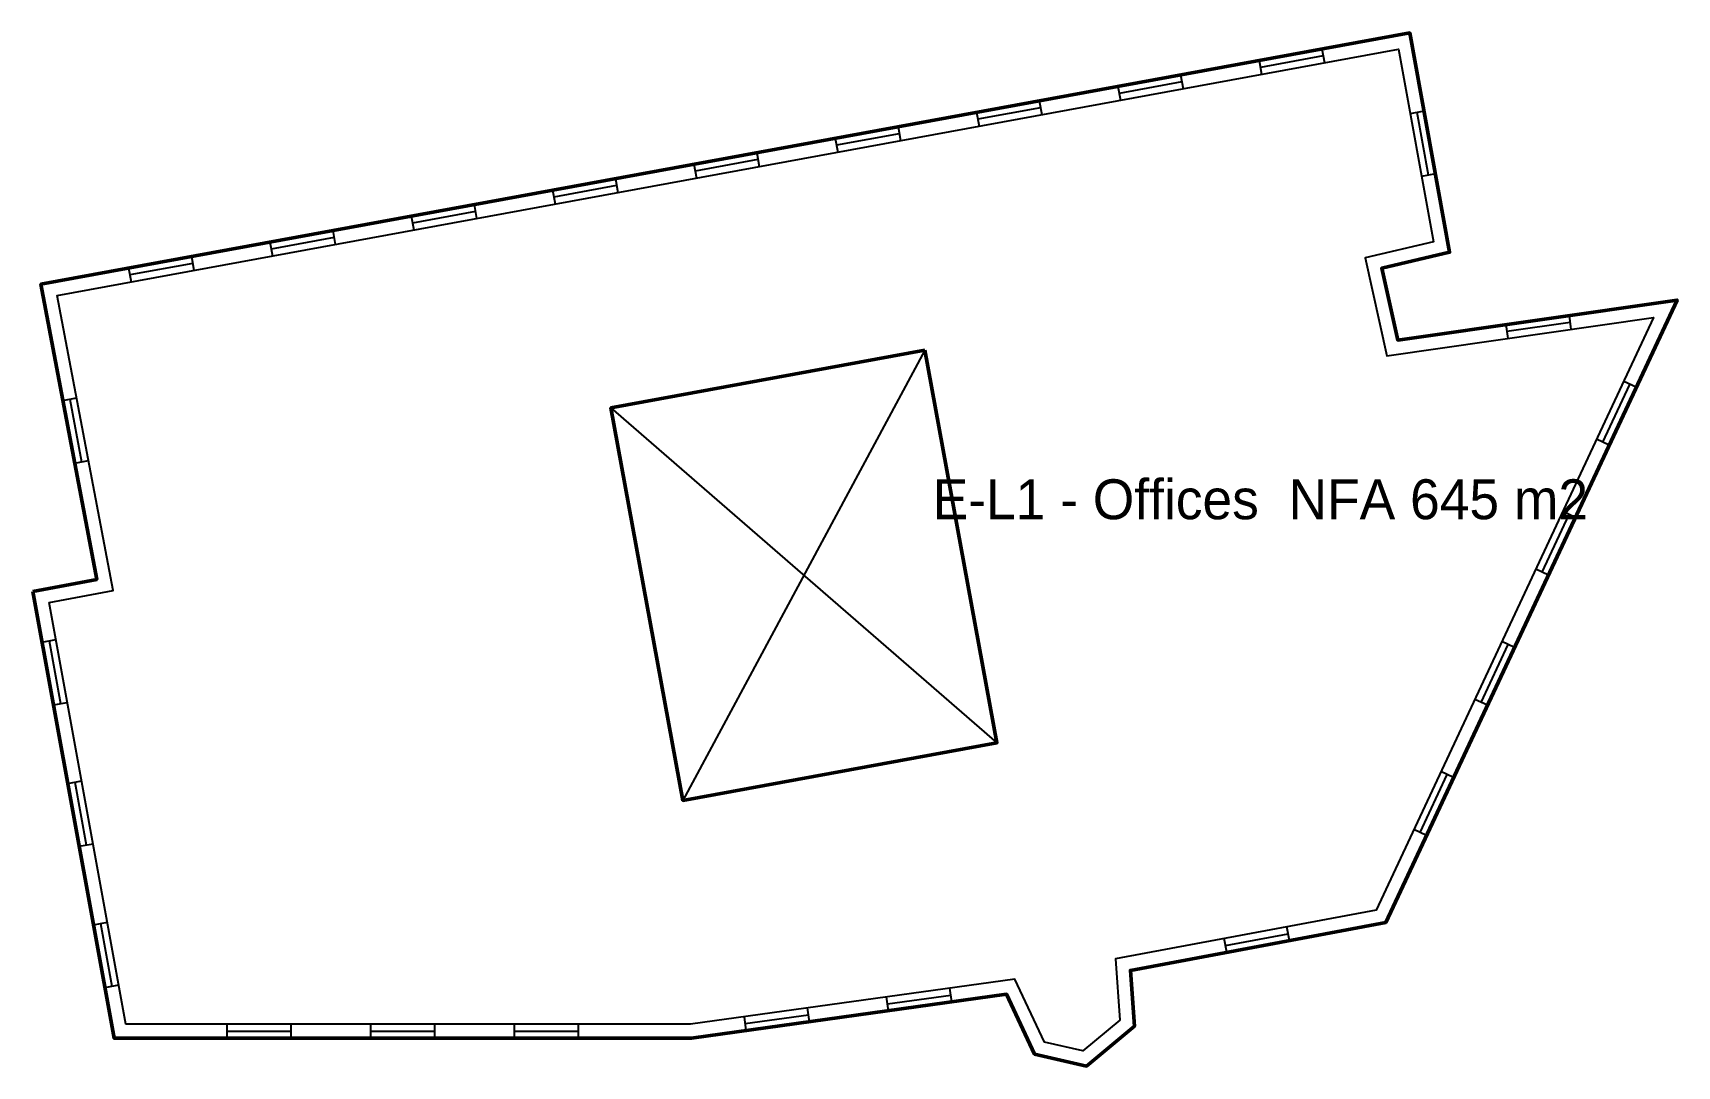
# Model space of a CAD drawing. Header units: metres. Extents: x 90.8 to 132, y -8.2 to 17.7.
import ezdxf
from ezdxf.enums import TextEntityAlignment as Align

# ---------------------------------------------------------------- set-up
doc = ezdxf.new("R2010")
doc.units = ezdxf.units.M
for name, color, linetype in [('CORE', 1, 'Continuous'), ('TEXT', 250, 'Continuous'), ('WALL', 7, 'Continuous'), ('WINDOW', 5, 'Continuous')]:
    doc.layers.add(name, color=color, linetype=linetype)

msp = doc.modelspace()

# ---------------------------------------------------------------- linework, layer by layer
at = {"layer": 'CORE'}
for p, q in [((113.15, 9.743), (107.088, -1.538)), ((105.282, 8.298), (114.957, -0.093))]:
    msp.add_line(p, q, dxfattribs=at)
at = {"layer": 'CORE', "lineweight": 50}
msp.add_lwpolyline([(113.15, 9.743), (105.282, 8.298), (107.088, -1.538), (114.957, -0.093)], close=True, dxfattribs=at)
at = {"layer": 'WALL', "lineweight": 50}
msp.add_lwpolyline([(90.8, 3.7), (92.84, -7.5), (107.3, -7.5), (115.2, -6.4), (115.9, -7.9), (117.2, -8.2), (118.4, -7.2), (118.3, -5.8), (124.7, -4.6), (132, 11), (125, 10), (124.6, 11.8), (126.3, 12.2), (125.3, 17.7), (91, 11.4), (92.4, 4)], close=True, dxfattribs=at)
at = {"layer": 'WALL'}
msp.add_lwpolyline([(91.207, 3.42), (92.809, 3.721), (91.409, 11.119), (125.018, 17.292), (125.896, 12.465), (124.183, 12.062), (124.729, 9.608), (131.409, 10.562), (124.459, -4.289), (117.929, -5.514), (118.038, -7.046), (117.109, -7.82), (116.145, -7.597), (115.408, -6.018), (107.276, -7.15), (93.132, -7.15), (91.207, 3.42)], close=True, dxfattribs=at)
at = {"layer": 'WINDOW'}
for p, q in [((121.526, 17.007), (121.589, 16.663)), ((123.132, 17.124), (121.558, 16.835)), ((123.1, 17.296), (123.163, 16.952)), ((119.559, 16.646), (119.622, 16.301)), ((117.985, 16.357), (118.049, 16.012)), ((119.591, 16.473), (118.017, 16.184)), ((114.445, 15.706), (114.508, 15.362)), ((116.05, 15.823), (114.476, 15.534)), ((116.018, 15.995), (116.082, 15.651)), ((125.657, 15.737), (125.313, 15.674)), ((125.771, 14.132), (125.485, 15.706)), ((112.478, 15.345), (112.541, 15.001)), ((110.904, 15.056), (110.967, 14.712)), ((112.509, 15.173), (110.936, 14.884)), ((108.968, 14.522), (107.395, 14.233)), ((108.937, 14.695), (109, 14.35)), ((105.396, 14.044), (105.459, 13.7)), ((107.363, 14.405), (107.426, 14.061)), ((125.943, 14.163), (125.599, 14.1)), ((103.822, 13.755), (103.886, 13.411)), ((105.428, 13.872), (103.854, 13.583)), ((101.887, 13.222), (100.313, 12.933)), ((101.855, 13.394), (101.919, 13.05)), ((100.282, 13.105), (100.345, 12.761)), ((96.741, 12.454), (96.804, 12.11)), ((98.346, 12.571), (96.772, 12.282)), ((98.315, 12.743), (98.378, 12.399)), ((94.774, 12.093), (94.837, 11.749)), ((93.2, 11.804), (93.263, 11.46)), ((94.805, 11.921), (93.232, 11.632)), ((127.708, 10.387), (127.758, 10.04)), ((129.317, 10.44), (127.733, 10.214)), ((129.292, 10.613), (129.341, 10.267)), ((130.141, 7.441), (130.819, 8.89)), ((130.978, 8.816), (130.661, 8.964)), ((91.551, 8.486), (91.895, 8.551)), ((91.723, 8.519), (92.021, 6.946)), ((130.3, 7.366), (129.983, 7.515)), ((91.849, 6.914), (92.193, 6.979)), ((128.615, 4.18), (129.293, 5.629)), ((129.452, 5.555), (129.135, 5.703)), ((128.774, 4.106), (128.457, 4.254)), ((91.032, 2.429), (91.376, 2.491)), ((91.204, 2.46), (91.49, 0.886)), ((127.09, 0.919), (127.768, 2.368)), ((127.926, 2.294), (127.609, 2.443)), ((91.318, 0.855), (91.663, 0.917)), ((127.248, 0.845), (126.931, 0.993)), ((126.4, -0.966), (126.083, -0.818)), ((91.677, -1.113), (92.021, -1.05)), ((91.849, -1.082), (92.136, -2.656)), ((125.564, -2.341), (126.242, -0.892)), ((125.722, -2.416), (125.405, -2.267)), ((91.963, -2.687), (92.308, -2.624)), ((92.322, -4.655), (92.666, -4.592)), ((92.494, -4.623), (92.781, -6.197)), ((120.681, -5.175), (122.254, -4.881)), ((122.286, -5.053), (122.222, -4.709)), ((120.714, -5.347), (120.649, -5.003)), ((92.608, -6.229), (92.953, -6.166)), ((112.24, -6.812), (112.192, -6.465)), ((112.216, -6.639), (113.801, -6.418)), ((113.825, -6.591), (113.777, -6.245)), ((108.675, -7.309), (108.627, -6.962)), ((108.651, -7.135), (110.235, -6.915)), ((110.26, -7.088), (110.211, -6.741)), ((95.67, -7.5), (95.67, -7.15)), ((95.67, -7.325), (97.27, -7.325)), ((97.27, -7.5), (97.27, -7.15)), ((99.27, -7.5), (99.27, -7.15)), ((99.27, -7.325), (100.87, -7.325)), ((100.87, -7.5), (100.87, -7.15)), ((102.87, -7.5), (102.87, -7.15)), ((102.87, -7.325), (104.47, -7.325)), ((104.47, -7.5), (104.47, -7.15))]:
    msp.add_line(p, q, dxfattribs=at)

# ---------------------------------------------------------------- texts
at = {"layer": 'TEXT'}
msp.add_text('E-L1 - Offices  NFA 645 m2', height=1, dxfattribs=at).set_placement((121.557, 6.009), align=Align.MIDDLE_CENTER)

doc.saveas('drawing.dxf')
